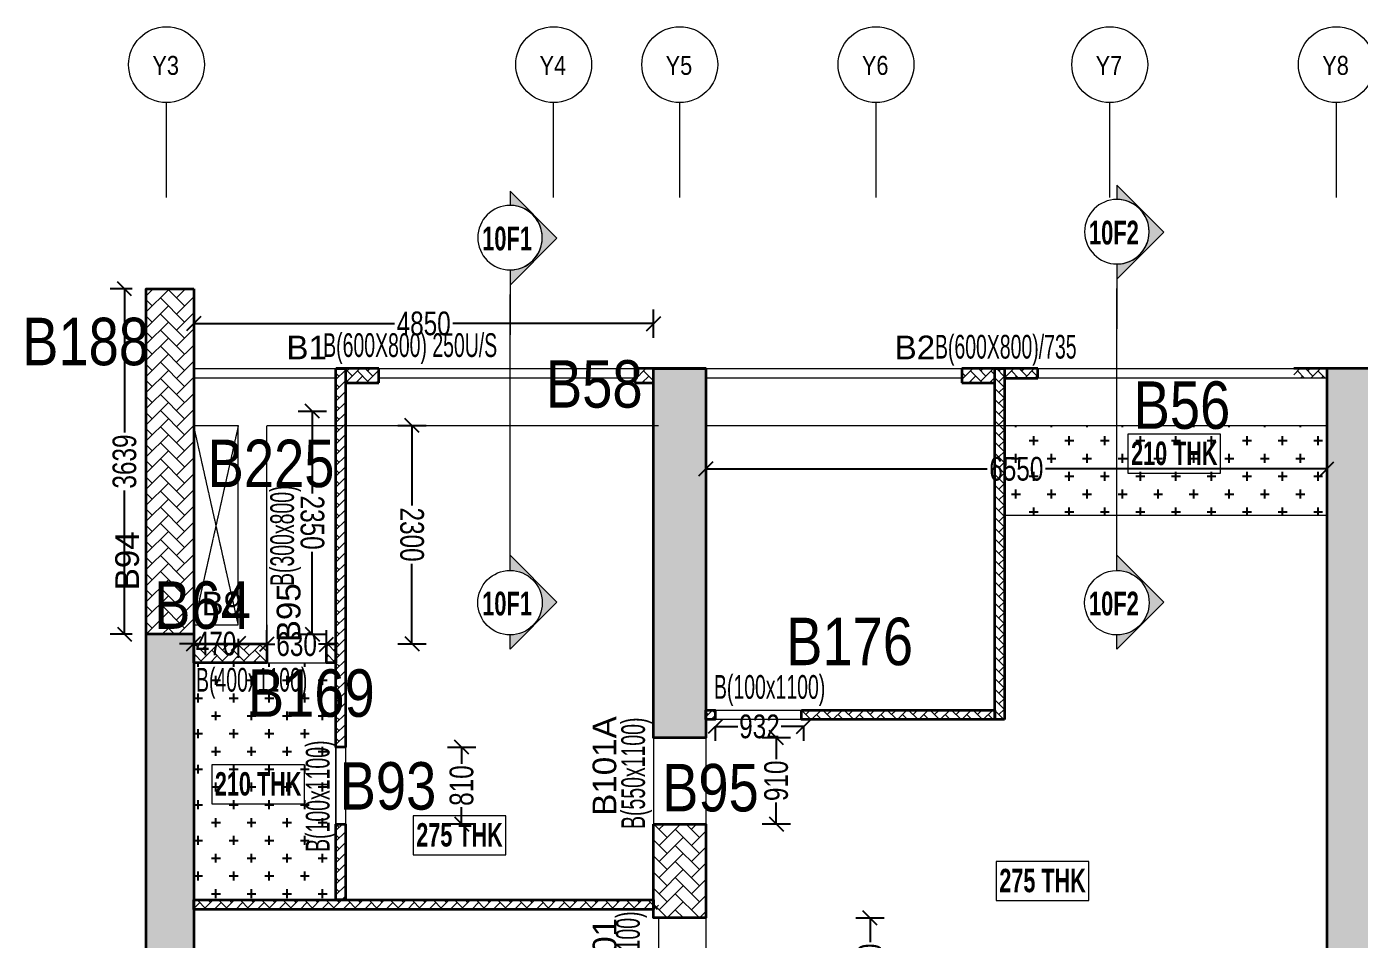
# Model space of a CAD drawing. Header units: millimetres. Extents: x 35 to 69480, y 49 to 28875.
# Drawn here: x 3350 to 17405, y 19257 to 28875 of the extents above; entities that cross this region are included whole.
import ezdxf
from ezdxf.enums import TextEntityAlignment as Align

# ---------------------------------------------------------------- set-up
doc = ezdxf.new("R2010")
doc.units = ezdxf.units.MM
doc.linetypes.add('Grid Line', pattern=[2222.5, 1270, -317.5, 317.5, -317.5])
doc.linetypes.add('HIDDEN', pattern=[0.375, 0.25, -0.125])
for name, color, linetype, lineweight in [('A-FLOR-IDEN', 11, 'Continuous', 9), ('A-GRIDS', 8, 'Continuous', 9), ('A-HIDD-ABVE', 8, 'HIDDEN', 20), ('G-ANNO-SYMB', 1, 'Continuous', 9), ('S-BEAM', 7, 'Continuous', 18), ('S-BEAM-IDEN', 2, 'Continuous', 9), ('S-COL HATCH', 9, 'Continuous', 0), ('S-COLS', 5, 'Continuous', 35), ('S-GRIDS', 8, 'Continuous', 9), ('S-WALL', 4, 'Continuous', 18)]:
    doc.layers.add(name, color=color, linetype=linetype, lineweight=lineweight)
for name, color, linetype in [('Abhinav working', 6, 'Continuous'), ('Beam Nos', 7, 'Continuous'), ('SUNK SLAB', 8, 'Continuous')]:
    doc.layers.add(name, color=color, linetype=linetype)
doc.styles.add('Arial Narrow', font='ARIALN.TTF', dxfattribs={"height": 400})
doc.styles.add('Dim.s & Anno.(Misc.)', font='ARIALN.TTF')
doc.styles.add('SC-BBS1', font='SansSerif')
doc.styles.add('SOBHA', font='swisscl.ttf')
doc.styles.add('Swis721 LtCn BT', font='swisscl.ttf', dxfattribs={"width": 0.9, "height": 233.355162})
doc.styles.add('Swis721 LtCn BT_B', font='', dxfattribs={"width": 0.9, "height": 246.918336})
doc.styles.get('Swis721 LtCn BT_B').set_extended_font_data('Swis721 LtCn BT', bold=True)
doc.dimstyles.new('S-100', dxfattribs={"dimscale": 100, "dimtxt": 2.5, "dimasz": 1.5, "dimexe": 1.5, "dimexo": 1.5, "dimgap": 0.1, "dimtad": 0, "dimdec": 0, "dimrnd": 0.0005, "dimzin": 0, "dimdsep": 46, "dimtxsty": 'SOBHA', "dimblk": 'OBLIQUE', "dimcen": 0.09, "dimclrd": 8, "dimclre": 8, "dimclrt": 6, "dimadec": 0, "dimazin": 0, "dimtfac": 1, "dimtdec": 0, "dimtofl": 0, "dimtmove": 0, "dimatfit": 3, "dimfxl": 1.5, "dimfxlon": 1, "dimtolj": 1, "dimtzin": 0, "dimlwd": -1, "dimlwe": -1, "dimarcsym": 0})
pattern_1 = [(45, (-31802317.5, 20729084.55), (0, 169.7056275), [360, -120]), (135, (-31802232.65, 20729169.4), (1e-14, 169.7056275), [360, -120])]
pattern_2 = [(45, (-15037.47, -17858.63), (0, 107.76307), [228.6, -76.2]), (135, (-14983.584, -17804.75), (7e-15, 107.76307), [228.6, -76.2])]
pattern_3 = [(45, (-31789909.75, 20738156.33), (0, 113.13708499), [240, -80]), (135, (-31789853.18, 20738212.9), (9e-15, 113.13708499), [240, -80])]

# ---------------------------------------------------------------- blocks, each defined once
blk = doc.blocks.new('A$Cbe320e20')
at = {"layer": 'S-COL HATCH'}
h = blk.add_hatch(dxfattribs=at)
h.set_pattern_fill('AR-HBONE', color=256, scale=30)
h.set_pattern_definition(pattern_1)
h.paths.add_polyline_path([(-7796, 17040), (-7296, 17040), (-7296, 13401), (-7796, 13401)])
at = {"layer": 'S-COL HATCH', "transparency": 33554687}
h = blk.add_hatch(color=256, dxfattribs=at)
h.dxf.hatch_style = 1
h.paths.add_polyline_path([(-1896, 16200), (-2446, 16200), (-2446, 12310), (-1896, 12310)])
h = blk.add_hatch(color=256, dxfattribs=at)
h.dxf.hatch_style = 1
h.paths.add_polyline_path([(4654, 6500), (5154, 6500), (5154, 16200), (4654, 16200)])
h = blk.add_hatch(color=256, dxfattribs=at)
h.dxf.hatch_style = 1
h.paths.add_polyline_path([(-7296, 13401), (-7796, 13401), (-7796, 9451), (-7296, 9451)])
at = {"layer": 'S-COL HATCH'}
h = blk.add_hatch(dxfattribs=at)
h.set_pattern_fill('AR-HBONE', color=256, scale=30)
h.set_pattern_definition(pattern_1)
h.paths.add_polyline_path([(-1896, 11400), (-2446, 11400), (-2446, 10410), (-1896, 10410)])
at = {"layer": 'S-WALL'}
h = blk.add_hatch(dxfattribs=at)
h.set_pattern_fill('FP_1', color=1, style=0, pattern_type=2)
h.set_pattern_definition(pattern_2)
h.paths.add_polyline_path([(-5695, 16050), (-5345, 16050), (-5345, 16200), (-5695, 16200)])
h = blk.add_hatch(dxfattribs=at)
h.set_pattern_fill('FP_1', color=1, style=0, pattern_type=2)
h.set_pattern_definition(pattern_2)
h.paths.add_polyline_path([(-5695, 16050), (-5345, 16050), (-5345, 16200), (-5695, 16200)])
h = blk.add_hatch(dxfattribs=at)
h.set_pattern_fill('FP_1', color=1, style=0, pattern_type=2)
h.set_pattern_definition(pattern_2)
h.paths.add_polyline_path([(-2445, 16050), (-2445, 16200), (-2645, 16200), (-2645, 16050)])
h = blk.add_hatch(dxfattribs=at)
h.set_pattern_fill('FP_1', color=1, style=0, pattern_type=2)
h.set_pattern_definition(pattern_2)
h.paths.add_polyline_path([(-2445, 16050), (-2445, 16200), (-2645, 16200), (-2645, 16050)])
h = blk.add_hatch(dxfattribs=at)
h.set_pattern_fill('FP_1', color=1, style=0, pattern_type=2)
h.set_pattern_definition(pattern_2)
h.paths.add_polyline_path([(1155, 16050), (1155, 16200), (805, 16200), (805, 16050)])
h = blk.add_hatch(dxfattribs=at)
h.set_pattern_fill('FP_1', color=1, style=0, pattern_type=2)
h.set_pattern_definition(pattern_2)
h.paths.add_polyline_path([(1155, 16050), (1155, 16200), (805, 16200), (805, 16050)])
h = blk.add_hatch(dxfattribs=at)
h.set_pattern_fill('FP_1', color=1, style=0, pattern_type=2)
h.set_pattern_definition(pattern_2)
h.paths.add_polyline_path([(1605, 16100), (1605, 16200), (1255, 16200), (1255, 16100)])
h = blk.add_hatch(dxfattribs=at)
h.set_pattern_fill('FP_1', color=1, style=0, pattern_type=2)
h.set_pattern_definition(pattern_2)
h.paths.add_polyline_path([(1605, 16100), (1605, 16200), (1255, 16200), (1255, 16100)])
h = blk.add_hatch(dxfattribs=at)
h.set_pattern_fill('FP_1', color=1, style=0, pattern_type=2)
h.set_pattern_definition(pattern_2)
h.paths.add_polyline_path([(4655, 16100), (4655, 16200), (4305, 16200), (4305, 16100)])
h = blk.add_hatch(dxfattribs=at)
h.set_pattern_fill('FP_1', color=1, style=0, pattern_type=2)
h.set_pattern_definition(pattern_2)
h.paths.add_polyline_path([(4655, 16100), (4655, 16200), (4305, 16200), (4305, 16100)])
at = {"layer": 'S-COLS'}
for p, q in [((-7296, 17040), (-7296, 17040)), ((-7296, 13401), (-7796, 13401))]:
    blk.add_line(p, q, dxfattribs=at)
for points in [[(-7296, 17040), (-7296, 9451), (-7796, 9451), (-7796, 17040)], [(-2446, 16200), (-1896, 16200), (-1896, 12310), (-2446, 12310)], [(-2446, 11400), (-1896, 11400), (-1896, 10410), (-2446, 10410)]]:
    blk.add_lwpolyline(points, close=True, dxfattribs=at)
at = {"layer": 'S-COLS', "elevation": 0}
blk.add_lwpolyline([(4654, 6500), (5154, 6500), (5154, 16200), (4654, 16200)], close=True, dxfattribs=at)
at = {"layer": 'S-WALL', "color": 7}
for p, q in [((-7295, 16200), (-5795, 16200)), ((-5345, 16200), (-2645, 16200)), ((-1895, 16200), (805, 16200)), ((1605, 16200), (4305, 16200)), ((-5795, 16100), (-7295, 16100)), ((-2645, 16100), (-5345, 16100)), ((805, 16100), (-1895, 16100)), ((4654, 16100), (1605, 16100))]:
    blk.add_line(p, q, dxfattribs=at)
at = {"layer": 'S-WALL', "color": 5, "lineweight": 35}
for p, q in [((-5345, 16200), (-5795, 16200)), ((-5345, 16050), (-5345, 16200)), ((-2645, 16200), (-2645, 16050)), ((805, 16200), (805, 16050)), ((1605, 16100), (1605, 16200)), ((-5695, 16050), (-5345, 16050)), ((-2645, 16050), (-2445, 16050)), ((805, 16050), (1155, 16050)), ((1255, 16100), (1605, 16100))]:
    blk.add_line(p, q, dxfattribs=at)
at = {"layer": 'S-WALL', "lineweight": 35}
for p, q in [((-1895, 16200), (-2645, 16200)), ((1605, 16200), (805, 16200)), ((5155, 16200), (4305, 16200))]:
    blk.add_line(p, q, dxfattribs=at)
blk = doc.blocks.new('Section - TL1-6743896-11TH FLOOR LVL')
at = {"layer": 'G-ANNO-SYMB'}
h = blk.add_hatch(color=8, dxfattribs=at)
edge = h.paths.add_edge_path()
edge.add_line((-9.4, 0), (-10.9, 0))
edge.add_line((-10.9, 0), (-5.94, 4.95))
edge.add_line((-5.94, 4.95), (-0.99, 0))
edge.add_line((-0.99, 0), (-2.6, 0))
edge.add_arc((-6, 0), 3.4, 0, 180)
at = {"layer": 'G-ANNO-SYMB', "color": 5}
for p, q in [((-5.94, 4.95), (-10.9, 0)), ((-0.99, 0), (-5.94, 4.95)), ((-10.9, 0), (-9.4, 0)), ((-2.6, 0), (4.24, 0)), ((-2.6, 0), (-0.99, 0))]:
    blk.add_line(p, q, dxfattribs=at)
at = {"layer": 'G-ANNO-SYMB'}
blk.add_arc((-6, 0), 3.4, 360, 180, dxfattribs=at)
at = {"layer": 'G-ANNO-SYMB', "color": 5}
for start, end in [(0, 180), (180, 0)]:
    blk.add_arc((-6, 0), 3.4, start, end, dxfattribs=at)
blk = doc.blocks.new('Grid - Type 1 Structural-6743905-11TH FLOOR LVL')
at = {"layer": 'A-GRIDS'}
blk.add_circle((0, 0), 4, dxfattribs=at)
blk = doc.blocks.new('A$Cf2260b48')
at = {"layer": 'S-GRIDS', "linetype": 'Grid Line'}
for p, q in [((-7583, 18003), (-7583, 19003)), ((-3500, 18003), (-3500, 19003)), ((-2170, 18003), (-2170, 19003)), ((-100, 18003), (-100, 19003)), ((2365, 18003), (2365, 19003)), ((4755, 18003), (4755, 19003))]:
    blk.add_line(p, q, dxfattribs=at)
at = {"layer": 'A-GRIDS', "xscale": 99.99999999999991, "yscale": 99.99999999999991, "zscale": 99.99999999999991}
for p in [(-7583, 19403), (-3500, 19403), (-2170, 19403), (-100, 19403), (2365, 19403), (4755, 19403)]:
    blk.add_blockref('Grid - Type 1 Structural-6743905-11TH FLOOR LVL', p, dxfattribs=at)
at = {"layer": 'A-GRIDS', "lineweight": 18, "char_height": 200, "width": 352.74, "attachment_point": 1, "style": 'Arial Narrow'}
for s, insert in [('Y3', (-7732, 19495)), ('Y4', (-3649, 19495)), ('Y5', (-2319, 19495)), ('Y6', (-249, 19495)), ('Y7', (2216, 19495)), ('Y8', (4606, 19495))]:
    blk.add_mtext(s, dxfattribs=dict(at, insert=insert))
blk = doc.blocks.new('_OBLIQUE')
at = {"color": 0, "linetype": 'ByBlock'}
blk.add_line((-0.5, -0.5), (0.5, 0.5), dxfattribs=at)
blk = doc.blocks.new('*D209')
at = {"layer": 'Abhinav working', "color": 8, "transparency": 16777216}
for p, q in [((10512, 24364), (10512, 24064)), ((17062, 24364), (17062, 24064)), ((10512, 24214), (13480, 24214)), ((17062, 24214), (14094, 24214))]:
    blk.add_line(p, q, dxfattribs=at)
at = {"layer": 'Defpoints', "color": 0, "transparency": 16777216}
for p in [(10512, 24823), (17062, 24823), (17062, 24214)]:
    blk.add_point(p, dxfattribs=at)
at = {"layer": 'Abhinav working', "color": 8, "transparency": 16777216, "xscale": 150, "yscale": 150, "zscale": 150, "rotation": 180}
blk.add_blockref('_OBLIQUE', (10512, 24214), dxfattribs=at)
at = {"layer": 'Abhinav working', "color": 8, "transparency": 16777216, "xscale": 150, "yscale": 150, "zscale": 150}
blk.add_blockref('_OBLIQUE', (17062, 24214), dxfattribs=at)
at = {"layer": 'Abhinav working', "color": 6, "transparency": 16777216, "insert": (13787, 24214), "char_height": 250, "attachment_point": 5, "style": 'SOBHA'}
blk.add_mtext('\\A1;6550', dxfattribs=at)
blk = doc.blocks.new('*D326')
at = {"layer": 'Abhinav working', "color": 8, "transparency": 16777216}
for p, q in [((6212, 24823), (6512, 24823)), ((6362, 24823), (6362, 23954)), ((6362, 22473), (6362, 23341)), ((6212, 22473), (6512, 22473))]:
    blk.add_line(p, q, dxfattribs=at)
at = {"layer": 'Defpoints', "color": 0, "transparency": 16777216}
for p in [(5112, 24823), (5112, 22473), (6362, 22473)]:
    blk.add_point(p, dxfattribs=at)
at = {"layer": 'Abhinav working', "color": 8, "transparency": 16777216, "xscale": 150, "yscale": 150, "zscale": 150}
for p, rotation in [((6362, 24823), 90.00006362845014), ((6362, 22473), 270.0000636284501)]:
    blk.add_blockref('_OBLIQUE', p, dxfattribs=dict(at, rotation=rotation))
at = {"layer": 'Abhinav working', "color": 6, "transparency": 16777216, "insert": (6362, 23648), "char_height": 250, "attachment_point": 5, "rotation": 270.0001, "style": 'SOBHA'}
blk.add_mtext('\\A1;2350', dxfattribs=at)
blk = doc.blocks.new('*D342')
at = {"layer": 'Abhinav working', "color": 8, "transparency": 16777216}
for p, q in [((5112, 25596), (5112, 25896)), ((9962, 25595), (9962, 25895)), ((5112, 25746), (7228, 25746)), ((9962, 25745), (7845, 25746))]:
    blk.add_line(p, q, dxfattribs=at)
at = {"layer": 'Defpoints', "color": 0, "transparency": 16777216}
for p in [(9962, 25745), (5112, 25273), (9962, 25272)]:
    blk.add_point(p, dxfattribs=at)
at = {"layer": 'Abhinav working', "color": 8, "transparency": 16777216, "xscale": 150, "yscale": 150, "zscale": 150}
for p, rotation in [((5112, 25746), 179.9907800524141), ((9962, 25745), 359.9907800524142)]:
    blk.add_blockref('_OBLIQUE', p, dxfattribs=dict(at, rotation=rotation))
at = {"layer": 'Abhinav working', "color": 6, "transparency": 16777216, "insert": (7537, 25746), "char_height": 250, "attachment_point": 5, "rotation": 359.9908, "style": 'SOBHA'}
blk.add_mtext('\\A1;4850', dxfattribs=at)
blk = doc.blocks.new('*D343')
at = {"layer": 'Abhinav working', "color": 8, "transparency": 16777216}
for p, q in [((7263, 24672), (7563, 24672)), ((7413, 24672), (7413, 23829)), ((7413, 22372), (7413, 23215)), ((7263, 22372), (7563, 22372))]:
    blk.add_line(p, q, dxfattribs=at)
at = {"layer": 'Defpoints', "color": 0, "transparency": 16777216}
for p in [(5882, 24672), (5882, 22372), (7413, 22372)]:
    blk.add_point(p, dxfattribs=at)
at = {"layer": 'Abhinav working', "color": 8, "transparency": 16777216, "xscale": 150, "yscale": 150, "zscale": 150}
for p, rotation in [((7413, 24672), 90.00200106112776), ((7413, 22372), 270.0020010611278)]:
    blk.add_blockref('_OBLIQUE', p, dxfattribs=dict(at, rotation=rotation))
at = {"layer": 'Abhinav working', "color": 6, "transparency": 16777216, "insert": (7413, 23522), "char_height": 250, "attachment_point": 5, "rotation": 270.002, "style": 'SOBHA'}
blk.add_mtext('\\A1;2300', dxfattribs=at)
blk = doc.blocks.new('*D344')
at = {"layer": 'Abhinav working', "color": 8, "transparency": 16777216}
for p, q in [((5112, 22372), (4962, 22372)), ((5112, 22422), (5112, 22222)), ((5582, 22422), (5582, 22222)), ((5582, 22372), (5732, 22372))]:
    blk.add_line(p, q, dxfattribs=at)
at = {"layer": 'Defpoints', "color": 0, "transparency": 16777216}
for p in [(5112, 22572), (5582, 22572), (5112, 22372)]:
    blk.add_point(p, dxfattribs=at)
at = {"layer": 'Abhinav working', "color": 8, "transparency": 16777216, "xscale": 150, "yscale": 150, "zscale": 150}
for p, rotation in [((5112, 22372), 0.0011363528712072), ((5582, 22372), 180.0011363528712)]:
    blk.add_blockref('_OBLIQUE', p, dxfattribs=dict(at, rotation=rotation))
at = {"layer": 'Abhinav working', "color": 6, "transparency": 16777216, "insert": (5347, 22372), "char_height": 250, "attachment_point": 5, "rotation": 0.0011, "style": 'SOBHA'}
blk.add_mtext('\\A1;470', dxfattribs=at)
blk = doc.blocks.new('*D360')
at = {"layer": 'Abhinav working', "color": 8, "transparency": 16777216}
for p, q in [((4462, 26112), (4232, 26112)), ((4382, 26112), (4382, 24599)), ((4382, 22473), (4382, 23986)), ((4462, 22473), (4232, 22473))]:
    blk.add_line(p, q, dxfattribs=at)
at = {"layer": 'Defpoints', "color": 0, "transparency": 16777216}
for p in [(4612, 26112), (4382, 22473), (4612, 22473)]:
    blk.add_point(p, dxfattribs=at)
at = {"layer": 'Abhinav working', "color": 8, "transparency": 16777216, "xscale": 150, "yscale": 150, "zscale": 150}
for p, rotation in [((4382, 26112), 90), ((4382, 22473), 270)]:
    blk.add_blockref('_OBLIQUE', p, dxfattribs=dict(at, rotation=rotation))
at = {"layer": 'Abhinav working', "color": 6, "transparency": 16777216, "insert": (4382, 24292), "char_height": 250, "attachment_point": 5, "rotation": 90, "style": 'SOBHA'}
blk.add_mtext('\\A1;3639', dxfattribs=at)
blk = doc.blocks.new('*D361')
at = {"layer": 'Abhinav working', "color": 8, "transparency": 16777216}
for p, q in [((7787, 21282), (8087, 21282)), ((7937, 21282), (7937, 21106)), ((7937, 20472), (7937, 20648)), ((7787, 20472), (8087, 20472))]:
    blk.add_line(p, q, dxfattribs=at)
at = {"layer": 'Defpoints', "color": 0, "transparency": 16777216}
for p in [(6712, 21282), (6712, 20472), (7937, 20472)]:
    blk.add_point(p, dxfattribs=at)
at = {"layer": 'Abhinav working', "color": 8, "transparency": 16777216, "xscale": 150, "yscale": 150, "zscale": 150}
for p, rotation in [((7937, 21282), 89.9944211017671), ((7937, 20472), 269.994421101767)]:
    blk.add_blockref('_OBLIQUE', p, dxfattribs=dict(at, rotation=rotation))
at = {"layer": 'Abhinav working', "color": 6, "transparency": 16777216, "insert": (7937, 20877), "char_height": 250, "attachment_point": 5, "rotation": 89.9944, "style": 'SOBHA'}
blk.add_mtext('\\A1;810', dxfattribs=at)
blk = doc.blocks.new('*D363')
at = {"layer": 'Abhinav working', "color": 8, "transparency": 16777216}
for p, q in [((11105, 21382), (11405, 21382)), ((11255, 21382), (11255, 21156)), ((11255, 20472), (11255, 20698)), ((11105, 20472), (11405, 20472))]:
    blk.add_line(p, q, dxfattribs=at)
at = {"layer": 'Defpoints', "color": 0, "transparency": 16777216}
for p in [(10512, 21382), (10512, 20472), (11255, 20472)]:
    blk.add_point(p, dxfattribs=at)
at = {"layer": 'Abhinav working', "color": 8, "transparency": 16777216, "xscale": 150, "yscale": 150, "zscale": 150}
for p, rotation in [((11255, 21382), 90), ((11255, 20472), 270)]:
    blk.add_blockref('_OBLIQUE', p, dxfattribs=dict(at, rotation=rotation))
at = {"layer": 'Abhinav working', "color": 6, "transparency": 16777216, "insert": (11255, 20927), "char_height": 250, "attachment_point": 5, "rotation": 90, "style": 'SOBHA'}
blk.add_mtext('\\A1;910', dxfattribs=at)
blk = doc.blocks.new('*D364')
at = {"layer": 'Abhinav working', "color": 8, "transparency": 16777216}
for p, q in [((12094, 19482), (12394, 19482)), ((12244, 19482), (12244, 19226)), ((12244, 18512), (12244, 18768)), ((12094, 18512), (12394, 18512))]:
    blk.add_line(p, q, dxfattribs=at)
at = {"layer": 'Defpoints', "color": 0, "transparency": 16777216}
for p in [(10512, 19482), (10512, 18512), (12244, 18512)]:
    blk.add_point(p, dxfattribs=at)
at = {"layer": 'Abhinav working', "color": 8, "transparency": 16777216, "xscale": 150, "yscale": 150, "zscale": 150}
for p, rotation in [((12244, 19482), 90), ((12244, 18512), 270)]:
    blk.add_blockref('_OBLIQUE', p, dxfattribs=dict(at, rotation=rotation))
at = {"layer": 'Abhinav working', "color": 6, "transparency": 16777216, "insert": (12244, 18997), "char_height": 250, "attachment_point": 5, "rotation": 90, "style": 'SOBHA'}
blk.add_mtext('\\A1;970', dxfattribs=at)
blk = doc.blocks.new('*D380')
at = {"layer": 'Abhinav working', "color": 8, "transparency": 16777216}
for p, q in [((5882, 22322), (5882, 22516)), ((6512, 22322), (6512, 22516)), ((5882, 22366), (5968, 22366)), ((6512, 22366), (6426, 22366))]:
    blk.add_line(p, q, dxfattribs=at)
at = {"layer": 'Defpoints', "color": 0, "transparency": 16777216}
for p in [(6512, 22366), (5882, 22172), (6512, 22172)]:
    blk.add_point(p, dxfattribs=at)
at = {"layer": 'Abhinav working', "color": 8, "transparency": 16777216, "xscale": 150, "yscale": 150, "zscale": 150}
for p, rotation in [((5882, 22366), 179.9981247143412), ((6512, 22366), 359.9981247143412)]:
    blk.add_blockref('_OBLIQUE', p, dxfattribs=dict(at, rotation=rotation))
at = {"layer": 'Abhinav working', "color": 6, "transparency": 16777216, "insert": (6197, 22366), "char_height": 250, "attachment_point": 5, "rotation": 359.9981, "style": 'SOBHA'}
blk.add_mtext('\\A1;630', dxfattribs=at)
blk = doc.blocks.new('*D385')
at = {"layer": 'Abhinav working', "color": 8, "transparency": 16777216}
for p, q in [((10612, 21499), (10612, 21349)), ((10612, 21499), (10849, 21499)), ((11544, 21499), (11306, 21499)), ((11544, 21499), (11544, 21349))]:
    blk.add_line(p, q, dxfattribs=at)
at = {"layer": 'Defpoints', "color": 0, "transparency": 16777216}
for p in [(10612, 21572), (11544, 21572), (11544, 21499)]:
    blk.add_point(p, dxfattribs=at)
at = {"layer": 'Abhinav working', "color": 8, "transparency": 16777216, "xscale": 150, "yscale": 150, "zscale": 150, "rotation": 180}
blk.add_blockref('_OBLIQUE', (10612, 21499), dxfattribs=at)
at = {"layer": 'Abhinav working', "color": 8, "transparency": 16777216, "xscale": 150, "yscale": 150, "zscale": 150}
blk.add_blockref('_OBLIQUE', (11544, 21499), dxfattribs=at)
at = {"layer": 'Abhinav working', "color": 6, "transparency": 16777216, "insert": (11078, 21499), "char_height": 250, "attachment_point": 5, "style": 'SOBHA'}
blk.add_mtext('\\A1;932', dxfattribs=at)

msp = doc.modelspace()

# ---------------------------------------------------------------- hatches: boundary and pattern name
at = {"layer": 'S-COL HATCH'}
h = msp.add_hatch(dxfattribs=at)
h.set_pattern_fill('AR-HBONE', color=256, scale=20)
h.set_pattern_definition(pattern_3)
h.paths.add_polyline_path([(6712.1, 25271.8), (6612.1, 25271.8), (6612.1, 21281.8), (6712.1, 21281.8)])
h = msp.add_hatch(dxfattribs=at)
h.set_pattern_fill('AR-HBONE', color=256, scale=20)
h.set_pattern_definition(pattern_3)
h.paths.add_polyline_path([(13662.1, 25271.8), (13562.1, 25271.8), (13562.1, 21571.8), (13662.1, 21571.8)])
h = msp.add_hatch(dxfattribs=at)
h.set_pattern_fill('AR-HBONE', color=256, scale=20)
h.set_pattern_definition([(45, (-31791309.78, 20738156.35), (0, 113.13708499), [240, -80]), (135, (-31791253.21, 20738212.92), (9e-15, 113.13708499), [240, -80])])
h.paths.add_polyline_path([(5112.1, 22371.8), (5112.1, 22171.8), (5882.1, 22171.8), (5882.1, 22371.8)])
h = msp.add_hatch(dxfattribs=at)
h.set_pattern_fill('AR-HBONE', color=256, scale=20)
h.set_pattern_definition(pattern_3)
h.paths.add_polyline_path([(6512.1, 22371.8), (6512.1, 22171.8), (6612.1, 22171.8), (6612.1, 22371.8)])
h = msp.add_hatch(dxfattribs=at)
h.set_pattern_fill('AR-HBONE', color=256, scale=15)
h.set_pattern_definition([(45, (-31349576.156, 21120236.96), (0, 84.85281374), [180, -60]), (135, (-31349533.73, 21120279.385), (7e-15, 84.85281374), [180, -60])])
h.paths.add_polyline_path([(10612.1, 21671.8), (10512.1, 21671.8), (10512.1, 21571.8), (10612.1, 21571.8)])
h = msp.add_hatch(dxfattribs=at)
h.set_pattern_fill('AR-HBONE', color=256, scale=20)
h.set_pattern_definition(pattern_3)
h.paths.add_polyline_path([(13562.1, 21671.8), (11522.1, 21671.8), (11522.1, 21571.8), (13562.1, 21571.8)])
h = msp.add_hatch(dxfattribs=at)
h.set_pattern_fill('AR-HBONE', color=256, scale=20)
h.set_pattern_definition(pattern_3)
h.paths.add_polyline_path([(6712.1, 20471.8), (6612.1, 20471.8), (6612.1, 19671.8), (6712.1, 19671.8)])
h = msp.add_hatch(dxfattribs=at)
h.set_pattern_fill('AR-HBONE', color=256, scale=20)
h.set_pattern_definition(pattern_3)
h.paths.add_polyline_path([(10012.1, 19671.8), (5112.1, 19671.8), (5112.1, 19571.8), (10012.1, 19571.8)])
at = {"layer": 'SUNK SLAB'}
h = msp.add_hatch(dxfattribs=at)
h.set_pattern_fill('CROSS', color=8, scale=750, style=0)
h.set_pattern_definition([(0, (-31349576.24, 21120136.96), (187.5, 187.5), [93.75, -281.25]), (90, (-31349529.36, 21120090.08), (-187.5, 187.5), [93.75, -281.25])])
h.paths.add_polyline_path([(17062, 23721.8), (17062, 24671.8), (13662, 24671.8), (13662, 23721.8)])
h = msp.add_hatch(dxfattribs=at)
h.set_pattern_fill('CROSS', color=8, scale=750, style=0)
h.set_pattern_definition([(0, (-31349576.24, 21120236.96), (187.5, 187.5), [93.75, -281.25]), (90, (-31349529.36, 21120190.08), (-187.5, 187.5), [93.75, -281.25])])
h.paths.add_polyline_path([(5112, 19671.8), (6612, 19671.8), (6612, 22171.8), (5112, 22171.8)])

# ---------------------------------------------------------------- linework, layer by layer
at = {"layer": 'A-FLOR-IDEN', "color": 8, "elevation": 0, "flags": 128}
for points in [[(14964.6, 24580.2), (14964.6, 24168.4), (15942.1, 24168.4), (15942.1, 24580.2)], [(5302.1, 21096.7), (5302.1, 20684.9), (6279.6, 20684.9), (6279.6, 21096.7)], [(7426, 20559.3), (7426, 20147.5), (8403.5, 20147.5), (8403.5, 20559.3)], [(13575.1, 20077.8), (13575.1, 19666), (14552.6, 19666), (14552.6, 20077.8)]]:
    msp.add_lwpolyline(points, close=True, dxfattribs=at)
at = {"layer": 'A-HIDD-ABVE', "linetype": 'HIDDEN'}
for p, q in [((5582, 24671.8), (5112, 22571.8)), ((5582, 22571.8), (5112.1, 24671.8))]:
    msp.add_line(p, q, dxfattribs=at)
at = {"layer": 'G-ANNO-SYMB'}
for p, q in [((8447.8, 23404.1), (8447.8, 26051.6)), ((14847.8, 23404.1), (14847.8, 26113.8))]:
    msp.add_line(p, q, dxfattribs=at)
at = {"layer": 'S-BEAM', "linetype": 'HIDDEN'}
for p, q in [((4612, 25271.8), (4612, 26111.8)), ((5112, 25271.8), (5112, 26111.8)), ((5882, 24671.8), (10012, 24671.8)), ((5882, 22171.8), (5882, 24671.8)), ((10512, 24671.8), (17062, 24671.8, 0)), ((4612, 22571.8), (4612, 24521.8)), ((5112, 22571.8), (5112, 24521.8)), ((5882.1, 22571.8), (5882.1, 22571.8)), ((9962, 21381.8), (9962, 20471.8)), ((10512, 21381.8), (10512, 20471.8)), ((10011.9, 19478.4), (10011.9, 18568.4)), ((10512, 19481.8), (10512, 18571.8))]:
    msp.add_line(p, q, dxfattribs=at)
at = {"layer": 'S-BEAM'}
for p, q in [((5112, 25271.8), (10512, 25271.8)), ((10512, 25271.8), (17062, 25271.8, 0)), ((5112, 24671.8), (5582, 24671.8)), ((5582, 22571.8), (5582, 24671.8)), ((5112, 22571.8), (5582, 22571.8))]:
    msp.add_line(p, q, dxfattribs=at)
at = {"layer": 'S-BEAM', "elevation": 0}
for points in [[(13662, 24671.8), (17062, 24671.8), (17062, 23721.8), (13662, 23721.8)], [(5112, 22171.8), (6612, 22171.8), (6612, 19671.8), (5112, 19671.8)]]:
    msp.add_lwpolyline(points, close=True, dxfattribs=at)
msp.add_lwpolyline([(5882, 22571.8), (5882, 22171.8), (5112, 22171.8), (5112, 22571.8), (5582, 22571.8)], dxfattribs=at)
at = {"layer": 'S-BEAM', "linetype": 'HIDDEN', "elevation": 0}
for points in [[(10612, 21671.8), (11522, 21671.8), (11522, 21571.8), (10612, 21571.8)], [(6612, 21281.8), (6712, 21281.8), (6712, 20471.8), (6612, 20471.8)]]:
    msp.add_lwpolyline(points, close=True, dxfattribs=at)
at = {"layer": 'S-COLS', "elevation": 0}
for points in [[(6612.1, 25271.8), (6712.1, 25271.8), (6712.1, 21281.8), (6612.1, 21281.8)], [(13662.1, 21571.8), (13562.1, 21571.8), (13562.1, 25271.8), (13662.1, 25271.8)], [(5112.1, 22371.8), (5882.1, 22371.8), (5882.1, 22171.8), (5112.1, 22171.8)], [(6512.1, 22371.8), (6612.1, 22371.8), (6612.1, 22171.8), (6512.1, 22171.8)], [(10512.1, 21671.8), (10612.1, 21671.8), (10612.1, 21571.8), (10512.1, 21571.8)], [(11522.1, 21671.8), (13562.1, 21671.8), (13562.1, 21571.8), (11522.1, 21571.8)], [(6612.1, 20471.8), (6712.1, 20471.8), (6712.1, 19671.8), (6612.1, 19671.8)], [(5112.1, 19671.8), (9962.1, 19671.8), (9962.1, 19571.8), (5112.1, 19571.8)]]:
    msp.add_lwpolyline(points, close=True, dxfattribs=at)

# ---------------------------------------------------------------- block references
at = {"layer": 'G-ANNO-SYMB', "xscale": 99.99999999999991, "yscale": 99.99999999999991, "zscale": 99.99999999999991, "rotation": 269.9999999999995}
for p in [(8447.8, 26051.6), (14847.8, 26113.8)]:
    msp.add_blockref('Section - TL1-6743896-11TH FLOOR LVL', p, dxfattribs=at)
at = {"layer": 'G-ANNO-SYMB', "extrusion": (0, 0, -1), "xscale": 99.99999999999991, "yscale": 99.99999999999991, "zscale": 99.99999999999991}
for p, rotation in [((-8447.8, 23404.1), 90.0000000000003), ((-14847.8, 23404.1), 90.00000000000028)]:
    msp.add_blockref('Section - TL1-6743896-11TH FLOOR LVL', p, dxfattribs=dict(at, rotation=rotation))
at = {"layer": 'S-COLS'}
msp.add_blockref('A$Cbe320e20', (12407.7, 9071.8), dxfattribs=at)
at = {"layer": 'S-WALL'}
msp.add_blockref('A$Cf2260b48', (12407.7, 9071.8), dxfattribs=at)

# ---------------------------------------------------------------- texts
at = {"layer": 'A-FLOR-IDEN', "color": 1, "char_height": 246.92, "width": 1155, "attachment_point": 2, "line_spacing_factor": 0.964267, "style": 'Swis721 LtCn BT_B'}
for s, insert in [('210 THK', (15453.3, 24502.2, 0)), ('210 THK', (5790.8, 21018.7, 0)), ('275 THK', (7914.7, 20481.3)), ('275 THK', (14063.8, 19999.7))]:
    msp.add_mtext(s, dxfattribs=dict(at, insert=insert))
at = {"layer": 'Abhinav working', "char_height": 500, "attachment_point": 1, "style": 'Dim.s & Anno.(Misc.)'}
for s, insert in [('B188', (3302.7, 25807, 0)), ('B58', (8826.6, 25360, 0)), ('B56', (15024.6, 25136.6, 0)), ('B225', (5258.6, 24522.3)), ('B64', (4694.8, 23028.6, 0)), ('B176', (11360.2, 22645.9, 0)), ('B169', (5683.5, 22101.8, 0)), ('B93', (6651, 21123.6, 0)), ('B95', (10052.1, 21104.9, 0))]:
    msp.add_mtext_dynamic_manual_height_columns(s, width=21149.247, gutter_width=5423.5, heights=[0], dxfattribs=dict(at, insert=insert))
at = {"layer": 'Beam Nos', "style": 'SC-BBS1'}
for s, p in [('B1', (6302.8, 25294.2)), ('B2', (12717.7, 25294.2)), ('B9', (5407.7, 22594.5))]:
    msp.add_text(s, height=250, dxfattribs=at).set_placement(p, align=Align.BOTTOM_CENTER)
for s, p in [('B94', (4609.2, 23246.3, 0)), ('B95', (6312.1, 22698.7)), ('B101A', (9643.2, 21082.9, 0)), ('B101', (9644.6, 19074.2, 0))]:
    msp.add_text(s, height=250, rotation=90, dxfattribs=at).set_placement(p, align=Align.BOTTOM_CENTER)
at = {"layer": 'G-ANNO-SYMB', "char_height": 250, "width": 707.088, "attachment_point": 1, "style": 'Swis721 LtCn BT_B'}
for s, insert in [('10F1', (8153.4, 26767.5)), ('10F2', (14553.4, 26829.7)), ('10F1', (8153.4, 22920.1)), ('10F2', (14553.4, 22920.1))]:
    msp.add_mtext(s, dxfattribs=dict(at, insert=insert))
at = {"layer": 'S-BEAM-IDEN', "style": 'Swis721 LtCn BT', "width": 0.8}
for s, rotation, p in [('B(600X800) 250U/S', 360, (6477.3, 25394)), ('B(600X800)/735', 360, (12929.4, 25377, 0)), ('B(300x800)', 90, (6168.9, 22980.1)), ('B(400x1100)', 360, (5136.1, 21867.1)), ('B(100x1100)', 360, (10598.3, 21791.5)), ('B(550x1100)', 90, (9870.7, 20419.8)), ('B(100x1100)', 90, (6544.1, 20177.9)), ('B(500x1100)', 90, (9815.7, 18376.2))]:
    msp.add_text(s, height=250, rotation=rotation, dxfattribs=at).set_placement(p)

# ---------------------------------------------------------------- dimensions: what is measured, and where the dimension line sits
at = {"layer": 'Abhinav working', "color": 3}
for p1, p2, distance, picture, middle in [((4611.7, 26112, 0), (4611.7, 22472.8, 0), -229.8, '*D360', (4381.9, 24292.4, 0)), ((5111.7, 25272.8, 0), (9961.7, 25272, 0), 473.4, '*D342', (7536.8, 25745.9, 0)), ((5881.7, 24672, 0), (5881.8, 22372, 0), 1531, '*D343', (7412.8, 23522.1, 0)), ((5581.7, 22572, 0), (5111.7, 22572, 0), 200, '*D344', (5346.7, 22372, 0)), ((5881.8, 22172, 0), (6511.8, 22172, 0), 193.9, '*D380', (6196.8, 22365.9, 0)), ((10611.7, 21572, 0), (11543.6, 21572, 0), -73.5, '*D385', (11077.7, 21498.6, 0)), ((6711.8, 21282, 0), (6711.7, 20472, 0), 1224.9, '*D361', (7936.6, 20876.9, 0)), ((10511.7, 19482, 0), (10511.7, 18512, 0), 1732.1, '*D364', (12243.8, 18997, 0))]:
    dim = msp.add_aligned_dim(p1=p1, p2=p2, distance=distance, dimstyle='S-100', dxfattribs=at)
    dim.commit()
    dim.dimension.update_dxf_attribs({"geometry": picture, "text_midpoint": middle})
at = {"layer": 'Abhinav working'}
dim = msp.add_aligned_dim(p1=(5111.7, 24822.7, 0), p2=(5111.7, 22472.7, 0), distance=1250.1, dimstyle='S-100', dxfattribs=at)
dim.commit()
dim.dimension.update_dxf_attribs({"geometry": '*D326', "text_midpoint": (6361.8, 23647.7)})
dim = msp.add_linear_dim(base=(17061.7, 24213.8), p1=(10511.7, 24822.7, 0), p2=(17061.7, 24822.7, 0), dimstyle='S-100', dxfattribs=at)
dim.commit()
dim.dimension.update_dxf_attribs({"geometry": '*D209', "text_midpoint": (13786.7, 24213.8)})
at = {"layer": 'Abhinav working', "color": 3}
dim = msp.add_linear_dim(base=(11254.7, 20472, 0), p1=(10511.7, 21382, 0), p2=(10511.7, 20472, 0), angle=90, dimstyle='S-100', dxfattribs=at)
dim.commit()
dim.dimension.update_dxf_attribs({"geometry": '*D363', "text_midpoint": (11254.7, 20927, 0)})

doc.saveas('drawing.dxf')
